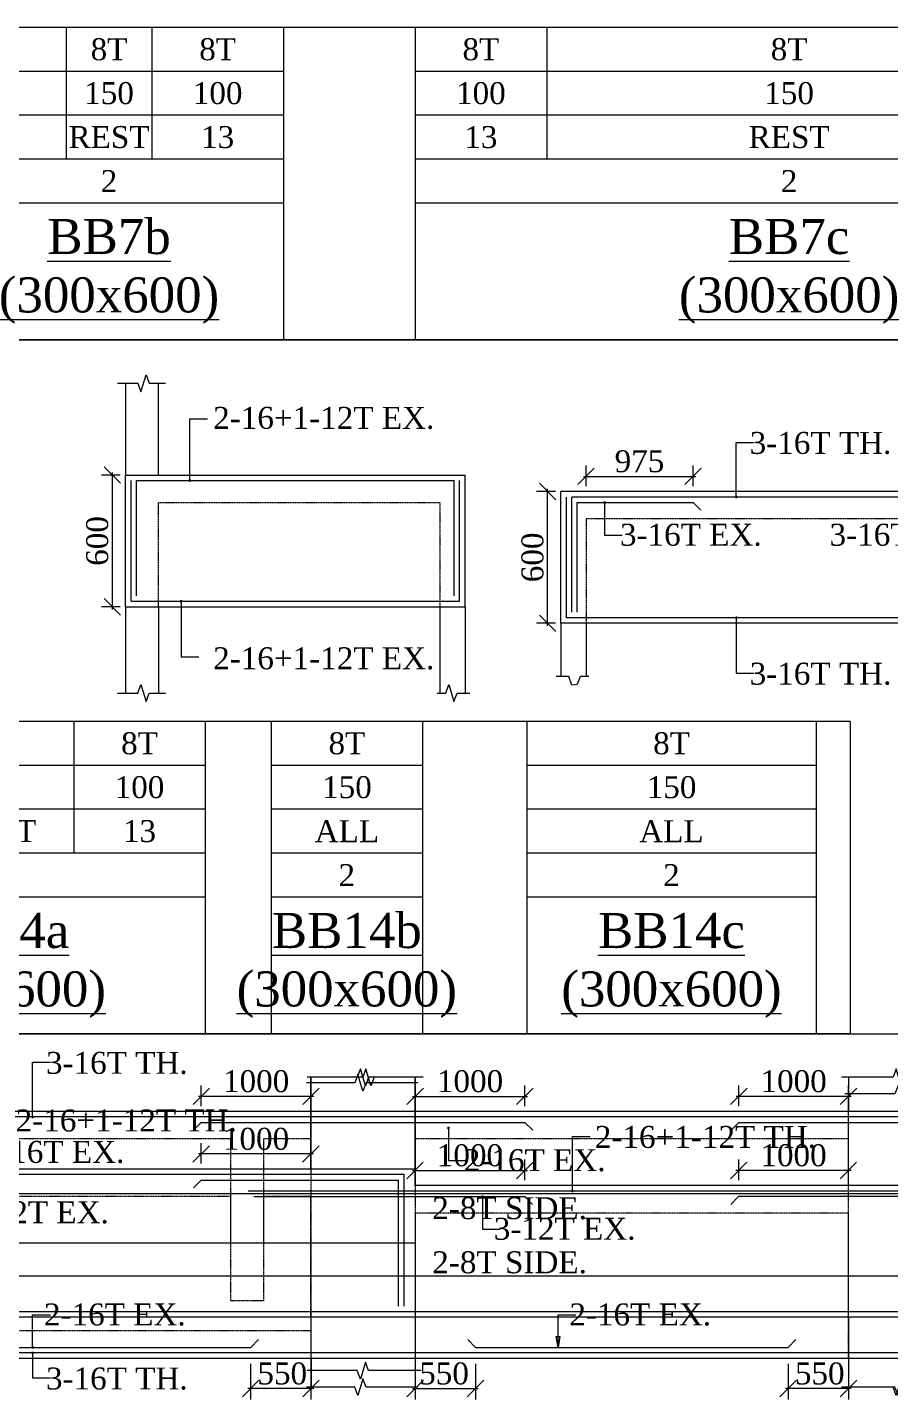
# Model space of a CAD drawing. Header units: inches. Extents: x 11017527 to 11245450, y -2821070 to -2693013.
# Drawn here: x 11066057 to 11073917, y -2728314 to -2715812 of the extents above; entities that cross this region are included whole.
import ezdxf
from ezdxf.enums import TextEntityAlignment as Align

# ---------------------------------------------------------------- set-up
doc = ezdxf.new("R2010")
doc.units = ezdxf.units.IN
doc.header["$LTSCALE"] = 0.5
doc.header["$MEASUREMENT"] = 0
doc.linetypes.add('HIDDEN', pattern=[9.525, 6.35, -3.175])
doc.layers.get('0').update_dxf_attribs({"lineweight": 0})
for name, color, linetype, lineweight in [('S-CUT OUT LINE', 9, 'Continuous', 9), ('S-DIM L.S.', 4, 'Continuous', 9), ('S-L.S.SECTION', 5, 'Continuous', 9), ('S-L.S.SLAB LINE', 8, 'HIDDEN', 5), ('S-L.S.STEEL', 6, 'Continuous', 15), ('S-SECTION MARK', 7, 'Continuous', 0), ('S-SHEET', 251, 'Continuous', 0), ('S-TEXT', 7, 'Continuous', 0), ('S-TEXT L.S. BEAM NO.', 30, 'Continuous', 5), ('S-TEXT. L.S.', 7, 'Continuous', 13)]:
    doc.layers.add(name, color=color, linetype=linetype, lineweight=lineweight)
doc.styles.add('135', font='arial.ttf', dxfattribs={"width": 0.8, "height": 135})
doc.styles.get("Standard").update_dxf_attribs({"font": 'times.ttf'})
doc.styles.add('TEXT', font='times.ttf')
doc.dimstyles.new('75', dxfattribs={"dimtxt": 135, "dimasz": 90, "dimexe": 0.1, "dimexo": 0.03, "dimgap": 0.09, "dimtad": 1, "dimdec": 0, "dimzin": 0, "dimdsep": 46, "dimtxsty": '135', "dimblk": 'ARCHTICK', "dimcen": 0.09, "dimclrd": 256, "dimclre": 256, "dimclrt": 256, "dimadec": 0, "dimazin": 0, "dimtfac": 1, "dimtdec": 0, "dimtofl": 0, "dimtmove": 1, "dimatfit": 3, "dimldrblk": 'DOTSMALL', "dimfxl": 1, "dimtolj": 1, "dimtzin": 0, "dimlwd": -1, "dimlwe": -1, "dimarcsym": 0})
doc.dimstyles.new('SETU_1', dxfattribs={"dimtxt": 200, "dimasz": 150, "dimexe": 100, "dimexo": 50, "dimgap": 35, "dimtad": 1, "dimdec": 0, "dimzin": 0, "dimdsep": 46, "dimtxsty": 'Standard', "dimblk": 'OBLIQUE', "dimcen": 150, "dimdle": 25, "dimclrd": 4, "dimclre": 7, "dimclrt": 256, "dimadec": 0, "dimazin": 0, "dimtfac": 1, "dimtdec": 0, "dimtofl": 0, "dimtmove": 1, "dimatfit": 3, "dimfxl": 1, "dimtolj": 1, "dimtzin": 0, "dimlwd": -1, "dimlwe": 5, "dimarcsym": 1})

# ---------------------------------------------------------------- blocks, each defined once
blk = doc.blocks.new('_Oblique')
at = {"color": 0, "linetype": 'ByBlock', "lineweight": -2}
blk.add_line((-0.5, -0.5), (0.5, 0.5), dxfattribs=at)
blk = doc.blocks.new('*D315')
at = {"layer": 'S-DIM L.S.', "color": 7, "lineweight": 5, "transparency": 16777216}
for p, q in [((11067641, -2726165), (11067641, -2725977)), ((11068641, -2726165), (11068641, -2725977))]:
    blk.add_line(p, q, dxfattribs=at)
at = {"layer": 'S-DIM L.S.', "color": 7, "transparency": 16777216}
blk.add_line((11068666, -2726077), (11067616, -2726077), dxfattribs=at)
at = {"layer": 'S-DIM L.S.', "color": 7, "transparency": 16777216, "xscale": 150, "yscale": 150, "zscale": 150, "rotation": 180}
blk.add_blockref('_Oblique', (11067641, -2726077), dxfattribs=at)
at = {"layer": 'S-DIM L.S.', "color": 7, "transparency": 16777216, "xscale": 150, "yscale": 150, "zscale": 150}
blk.add_blockref('_Oblique', (11068641, -2726077), dxfattribs=at)
at = {"layer": 'S-DIM L.S.', "transparency": 16777216, "insert": (11068141, -2725940), "char_height": 200, "attachment_point": 5, "style": 'TEXT'}
blk.add_mtext('\\A1;1000', dxfattribs=at)
blk = doc.blocks.new('*D318')
at = {"layer": 'S-DIM L.S.', "color": 7, "transparency": 16777216}
blk.add_line((11069566, -2726227), (11070616, -2726227), dxfattribs=at)
at = {"layer": 'S-DIM L.S.', "color": 7, "lineweight": 5, "transparency": 16777216}
for p, q in [((11069591, -2726315), (11069591, -2726127)), ((11070591, -2726315), (11070591, -2726127))]:
    blk.add_line(p, q, dxfattribs=at)
at = {"layer": 'S-DIM L.S.', "color": 7, "transparency": 16777216, "xscale": 150, "yscale": 150, "zscale": 150, "rotation": 180}
blk.add_blockref('_Oblique', (11069591, -2726227), dxfattribs=at)
at = {"layer": 'S-DIM L.S.', "color": 7, "transparency": 16777216, "xscale": 150, "yscale": 150, "zscale": 150}
blk.add_blockref('_Oblique', (11070591, -2726227), dxfattribs=at)
at = {"layer": 'S-DIM L.S.', "transparency": 16777216, "insert": (11070091, -2726090), "char_height": 200, "attachment_point": 5, "style": 'TEXT'}
blk.add_mtext('\\A1;1000', dxfattribs=at)
blk = doc.blocks.new('*D320')
at = {"layer": 'S-DIM L.S.', "color": 7, "transparency": 16777216}
blk.add_line((11073566, -2726227), (11072516, -2726227), dxfattribs=at)
at = {"layer": 'S-DIM L.S.', "color": 7, "lineweight": 5, "transparency": 16777216}
for p, q in [((11072541, -2726315), (11072541, -2726127)), ((11073541, -2726315), (11073541, -2726127))]:
    blk.add_line(p, q, dxfattribs=at)
at = {"layer": 'S-DIM L.S.', "color": 7, "transparency": 16777216, "xscale": 150, "yscale": 150, "zscale": 150, "rotation": 180}
blk.add_blockref('_Oblique', (11072541, -2726227), dxfattribs=at)
at = {"layer": 'S-DIM L.S.', "color": 7, "transparency": 16777216, "xscale": 150, "yscale": 150, "zscale": 150}
blk.add_blockref('_Oblique', (11073541, -2726227), dxfattribs=at)
at = {"layer": 'S-DIM L.S.', "transparency": 16777216, "insert": (11073041, -2726090), "char_height": 200, "attachment_point": 5, "style": 'TEXT'}
blk.add_mtext('\\A1;1000', dxfattribs=at)
blk = doc.blocks.new('_ArchTick')
at = {"color": 0, "linetype": 'ByBlock', "const_width": 0.15}
blk.add_lwpolyline([(-0.5, -0.5), (0.5, 0.5)], dxfattribs=at)
blk = doc.blocks.new('*D516')
at = {"layer": 'S-DIM L.S.', "color": 7, "lineweight": 5, "transparency": 16777216}
for p, q in [((11071150, -2719991), (11071150, -2719803)), ((11072125, -2719991), (11072125, -2719803))]:
    blk.add_line(p, q, dxfattribs=at)
at = {"layer": 'S-DIM L.S.', "color": 7, "transparency": 16777216}
blk.add_line((11071125, -2719903), (11072150, -2719903), dxfattribs=at)
at = {"layer": 'S-DIM L.S.', "color": 7, "transparency": 16777216, "xscale": 150, "yscale": 150, "zscale": 150, "rotation": 180}
blk.add_blockref('_Oblique', (11071150, -2719903), dxfattribs=at)
at = {"layer": 'S-DIM L.S.', "color": 7, "transparency": 16777216, "xscale": 150, "yscale": 150, "zscale": 150}
blk.add_blockref('_Oblique', (11072125, -2719903), dxfattribs=at)
at = {"layer": 'S-DIM L.S.', "transparency": 16777216, "insert": (11071637, -2719766), "char_height": 200, "attachment_point": 5, "style": 'TEXT'}
blk.add_mtext('\\A1;975', dxfattribs=at)
blk = doc.blocks.new('*D524')
at = {"layer": 'S-DIM L.S.', "color": 6, "transparency": 16777216}
blk.add_line((11066831, -2721116), (11066831, -2719866), dxfattribs=at)
at = {"layer": 'S-DIM L.S.', "color": 7, "lineweight": 5, "transparency": 16777216}
for p, q in [((11066902, -2719891), (11066731, -2719891)), ((11066902, -2721091), (11066731, -2721091))]:
    blk.add_line(p, q, dxfattribs=at)
at = {"layer": 'S-DIM L.S.', "color": 6, "transparency": 16777216, "xscale": 150, "yscale": 150, "zscale": 150}
for p, rotation in [((11066831, -2719891), 90), ((11066831, -2721091), 270)]:
    blk.add_blockref('_Oblique', p, dxfattribs=dict(at, rotation=rotation))
at = {"layer": 'S-DIM L.S.', "transparency": 16777216, "insert": (11066694, -2720491), "char_height": 200, "attachment_point": 5, "rotation": 90, "style": 'TEXT'}
blk.add_mtext('\\A1;600', dxfattribs=at)
blk = doc.blocks.new('*D525')
at = {"layer": 'S-DIM L.S.', "color": 7, "lineweight": 5, "transparency": 16777216}
for p, q in [((11070870, -2720041), (11070699, -2720041)), ((11070870, -2721241), (11070699, -2721241))]:
    blk.add_line(p, q, dxfattribs=at)
at = {"layer": 'S-DIM L.S.', "color": 6, "transparency": 16777216}
blk.add_line((11070799, -2721266), (11070799, -2720016), dxfattribs=at)
at = {"layer": 'S-DIM L.S.', "color": 6, "transparency": 16777216, "xscale": 150, "yscale": 150, "zscale": 150}
for p, rotation in [((11070799, -2720041), 90), ((11070799, -2721241), 270)]:
    blk.add_blockref('_Oblique', p, dxfattribs=dict(at, rotation=rotation))
at = {"layer": 'S-DIM L.S.', "transparency": 16777216, "insert": (11070662, -2720641), "char_height": 200, "attachment_point": 5, "rotation": 90, "style": 'TEXT'}
blk.add_mtext('\\A1;600', dxfattribs=at)
blk = doc.blocks.new('*D540')
at = {"layer": 'S-DIM L.S.', "color": 7, "lineweight": 5, "transparency": 16777216}
for p, q in [((11067642, -2725640), (11067642, -2725452)), ((11068642, -2725640), (11068642, -2725452))]:
    blk.add_line(p, q, dxfattribs=at)
at = {"layer": 'S-DIM L.S.', "color": 7, "transparency": 16777216}
blk.add_line((11068667, -2725552), (11067617, -2725552), dxfattribs=at)
at = {"layer": 'S-DIM L.S.', "color": 7, "transparency": 16777216, "xscale": 150, "yscale": 150, "zscale": 150, "rotation": 180}
blk.add_blockref('_Oblique', (11067642, -2725552), dxfattribs=at)
at = {"layer": 'S-DIM L.S.', "color": 7, "transparency": 16777216, "xscale": 150, "yscale": 150, "zscale": 150}
blk.add_blockref('_Oblique', (11068642, -2725552), dxfattribs=at)
at = {"layer": 'S-DIM L.S.', "transparency": 16777216, "insert": (11068142, -2725415), "char_height": 200, "attachment_point": 5, "style": 'TEXT'}
blk.add_mtext('\\A1;1000', dxfattribs=at)
blk = doc.blocks.new('*D542')
at = {"layer": 'S-DIM L.S.', "color": 7, "lineweight": 5, "transparency": 16777216}
for p, q in [((11068092, -2727990), (11068092, -2728314)), ((11068642, -2727990), (11068642, -2728314))]:
    blk.add_line(p, q, dxfattribs=at)
at = {"layer": 'S-DIM L.S.', "color": 7, "transparency": 16777216}
blk.add_line((11068667, -2728214), (11068067, -2728214), dxfattribs=at)
at = {"layer": 'S-DIM L.S.', "color": 7, "transparency": 16777216, "xscale": 150, "yscale": 150, "zscale": 150, "rotation": 180}
blk.add_blockref('_Oblique', (11068092, -2728214), dxfattribs=at)
at = {"layer": 'S-DIM L.S.', "color": 7, "transparency": 16777216, "xscale": 150, "yscale": 150, "zscale": 150}
blk.add_blockref('_Oblique', (11068642, -2728214), dxfattribs=at)
at = {"layer": 'S-DIM L.S.', "transparency": 16777216, "insert": (11068380, -2728078), "char_height": 200, "attachment_point": 5, "style": 'TEXT'}
blk.add_mtext('\\A1;550', dxfattribs=at)
blk = doc.blocks.new('*D543')
at = {"layer": 'S-DIM L.S.', "color": 7, "lineweight": 5, "transparency": 16777216}
for p, q in [((11069592, -2725640), (11069592, -2725452)), ((11070592, -2725640), (11070592, -2725452))]:
    blk.add_line(p, q, dxfattribs=at)
at = {"layer": 'S-DIM L.S.', "color": 7, "transparency": 16777216}
blk.add_line((11069567, -2725552), (11070617, -2725552), dxfattribs=at)
at = {"layer": 'S-DIM L.S.', "color": 7, "transparency": 16777216, "xscale": 150, "yscale": 150, "zscale": 150, "rotation": 180}
blk.add_blockref('_Oblique', (11069592, -2725552), dxfattribs=at)
at = {"layer": 'S-DIM L.S.', "color": 7, "transparency": 16777216, "xscale": 150, "yscale": 150, "zscale": 150}
blk.add_blockref('_Oblique', (11070592, -2725552), dxfattribs=at)
at = {"layer": 'S-DIM L.S.', "transparency": 16777216, "insert": (11070092, -2725415), "char_height": 200, "attachment_point": 5, "style": 'TEXT'}
blk.add_mtext('\\A1;1000', dxfattribs=at)
blk = doc.blocks.new('*D544')
at = {"layer": 'S-DIM L.S.', "color": 7, "lineweight": 5, "transparency": 16777216}
for p, q in [((11072542, -2725640), (11072542, -2725452)), ((11073542, -2725640), (11073542, -2725452))]:
    blk.add_line(p, q, dxfattribs=at)
at = {"layer": 'S-DIM L.S.', "color": 7, "transparency": 16777216}
blk.add_line((11073567, -2725552), (11072517, -2725552), dxfattribs=at)
at = {"layer": 'S-DIM L.S.', "color": 7, "transparency": 16777216, "xscale": 150, "yscale": 150, "zscale": 150, "rotation": 180}
blk.add_blockref('_Oblique', (11072542, -2725552), dxfattribs=at)
at = {"layer": 'S-DIM L.S.', "color": 7, "transparency": 16777216, "xscale": 150, "yscale": 150, "zscale": 150}
blk.add_blockref('_Oblique', (11073542, -2725552), dxfattribs=at)
at = {"layer": 'S-DIM L.S.', "transparency": 16777216, "insert": (11073042, -2725415), "char_height": 200, "attachment_point": 5, "style": 'TEXT'}
blk.add_mtext('\\A1;1000', dxfattribs=at)
blk = doc.blocks.new('*D545')
at = {"layer": 'S-DIM L.S.', "color": 7, "lineweight": 5, "transparency": 16777216}
for p, q in [((11069592, -2727990), (11069592, -2728314)), ((11070142, -2727990), (11070142, -2728314))]:
    blk.add_line(p, q, dxfattribs=at)
at = {"layer": 'S-DIM L.S.', "color": 7, "transparency": 16777216}
blk.add_line((11069567, -2728214), (11070167, -2728214), dxfattribs=at)
at = {"layer": 'S-DIM L.S.', "color": 7, "transparency": 16777216, "xscale": 150, "yscale": 150, "zscale": 150, "rotation": 180}
blk.add_blockref('_Oblique', (11069592, -2728214), dxfattribs=at)
at = {"layer": 'S-DIM L.S.', "color": 7, "transparency": 16777216, "xscale": 150, "yscale": 150, "zscale": 150}
blk.add_blockref('_Oblique', (11070142, -2728214), dxfattribs=at)
at = {"layer": 'S-DIM L.S.', "transparency": 16777216, "insert": (11069855, -2728078), "char_height": 200, "attachment_point": 5, "style": 'TEXT'}
blk.add_mtext('\\A1;550', dxfattribs=at)
blk = doc.blocks.new('*D546')
at = {"layer": 'S-DIM L.S.', "color": 7, "lineweight": 5, "transparency": 16777216}
for p, q in [((11072992, -2727990), (11072992, -2728314)), ((11073542, -2727990), (11073542, -2728314))]:
    blk.add_line(p, q, dxfattribs=at)
at = {"layer": 'S-DIM L.S.', "color": 7, "transparency": 16777216}
blk.add_line((11073567, -2728214), (11072967, -2728214), dxfattribs=at)
at = {"layer": 'S-DIM L.S.', "color": 7, "transparency": 16777216, "xscale": 150, "yscale": 150, "zscale": 150, "rotation": 180}
blk.add_blockref('_Oblique', (11072992, -2728214), dxfattribs=at)
at = {"layer": 'S-DIM L.S.', "color": 7, "transparency": 16777216, "xscale": 150, "yscale": 150, "zscale": 150}
blk.add_blockref('_Oblique', (11073542, -2728214), dxfattribs=at)
at = {"layer": 'S-DIM L.S.', "transparency": 16777216, "insert": (11073280, -2728078), "char_height": 200, "attachment_point": 5, "style": 'TEXT'}
blk.add_mtext('\\A1;550', dxfattribs=at)

msp = doc.modelspace()

# ---------------------------------------------------------------- linework, layer by layer
at = {"layer": 'S-CUT OUT LINE'}
for points, elevation in [([(11066877.094, -2719054.548), (11067064.081, -2719054.548), (11067092.051, -2719131.395), (11067138.728, -2718977.7), (11067166.698, -2719054.548), (11067315.081, -2719054.548)], 0.037), ([(11071174.507, -2721727.33), (11071095.967, -2721727.33), (11071067.996, -2721800.483), (11071021.319, -2721804.178), (11070993.349, -2721727.33), (11070877.407, -2721727.33)], 0.042), ([(11066877.094, -2721877.317), (11067064.081, -2721877.317), (11067092.051, -2721800.469), (11067138.728, -2721954.165), (11067166.698, -2721877.317), (11067315.081, -2721877.317)], 0.037), ([(11069791.989, -2721877.33), (11069870.53, -2721877.33), (11069898.5, -2721800.483), (11069945.177, -2721954.178), (11069973.147, -2721877.33), (11070089.09, -2721877.33)], 0.04), ([(11069616.79, -2725428.26), (11069143.594, -2725428.26), (11069115.623, -2725505.107), (11069068.946, -2725351.412), (11069040.976, -2725428.26), (11068599.689, -2725428.26)], 0.059), ([(11069646.126, -2725378.343), (11069166.547, -2725378.343), (11069138.576, -2725455.191), (11069091.899, -2725301.495), (11069063.929, -2725378.343), (11068608.27, -2725378.343)], 0.035), ([(11069665.793, -2725378.343), (11069216.998, -2725378.343), (11069189.027, -2725455.191), (11069142.35, -2725301.495), (11069114.38, -2725378.343), (11068608.274, -2725378.343)], 0.035), ([(11074567.268, -2725378.26), (11074051.722, -2725378.26), (11074023.751, -2725455.107), (11073977.074, -2725301.412), (11073949.104, -2725378.26), (11073479.282, -2725378.26)], 0.05), ([(11074565.793, -2725528.344), (11074068.758, -2725528.344), (11074040.788, -2725605.192), (11073994.111, -2725451.496), (11073966.14, -2725528.344), (11073508.277, -2725528.344)], 0.018), ([(11069646.126, -2728051.112), (11069166.547, -2728051.112), (11069138.576, -2727974.264), (11069091.899, -2728127.96), (11069063.929, -2728051.112), (11068608.27, -2728051.112)], 0.035), ([(11069616.79, -2728201.173), (11069143.594, -2728201.173), (11069115.623, -2728124.325), (11069068.946, -2728278.021), (11069040.976, -2728201.173), (11068599.689, -2728201.173)], 0.059), ([(11074567.268, -2728201.029), (11074051.722, -2728201.029), (11074023.751, -2728124.181), (11073977.074, -2728277.877), (11073949.104, -2728201.029), (11073479.282, -2728201.029)], 0.05), ([(11074565.793, -2728201.113), (11074068.758, -2728201.113), (11074040.788, -2728124.265), (11073994.111, -2728277.961), (11073966.14, -2728201.113), (11073508.277, -2728201.113)], 0.018)]:
    msp.add_lwpolyline(points, dxfattribs=dict(at, elevation=elevation))
at = {"layer": 'S-L.S.SECTION', "color": 1}
for p, q in [((11066952.094, -2719054.548, 0.037), (11066952.094, -2719890.932, 0.037)), ((11067252.094, -2719890.932, 0.008), (11067252.094, -2719054.548, 0.008)), ((11066952.094, -2721090.884, 0.049), (11066952.094, -2721877.317, 0.037)), ((11067252.094, -2721090.884, 0.02), (11067252.094, -2721877.317, 0.008)), ((11069816.512, -2721090.898, 0.053), (11069816.512, -2721877.33, 0.04)), ((11070046.512, -2721090.85, 0.018), (11070046.512, -2721877.282, 0.006)), ((11070919.985, -2721240.844, 0.018), (11070919.985, -2721727.282, 0.009)), ((11071149.985, -2721240.892, 0.053), (11071149.985, -2721727.33, 0.043)), ((11068640.793, -2725378.343, 0.032), (11068640.793, -2726214.727, 0.032)), ((11068640.793, -2726214.727, 0.012), (11068640.793, -2725378.343, 0.012)), ((11068642.268, -2725689.74, 0.037), (11068642.268, -2725428.308, 0.025)), ((11069590.793, -2726364.727, 0.032), (11069590.793, -2725378.343, 0.032)), ((11069590.793, -2725378.343, 0.049), (11069590.793, -2726364.727, 0.049)), ((11069592.268, -2725689.692, 0.071), (11069592.268, -2725428.26, 0.059)), ((11073542.268, -2725378.26, 0.022), (11073542.268, -2725689.644, 0.022)), ((11073540.796, -2726364.729, 0.032), (11073540.796, -2725528.344, 0.032)), ((11068640.793, -2727564.72, 0.083), (11068640.793, -2728051.112, 0.032)), ((11069590.793, -2727564.72, 0.083), (11069590.793, -2728051.112, 0.032)), ((11073540.796, -2727564.729, 0.032), (11073540.796, -2728201.113, 0.032)), ((11068642.268, -2727939.74, 0.051), (11068642.268, -2728201.125, 0.025)), ((11069592.268, -2727939.788, 0.085), (11069592.268, -2728201.173, 0.059)), ((11073542.268, -2727939.644, 0.048), (11073542.268, -2728201.029, 0.022))]:
    msp.add_line(p, q, dxfattribs=at)
at = {"layer": 'S-L.S.SECTION', "color": 5}
for p, q in [((11066952.094, -2719890.932, 0.015), (11070046.512, -2719890.898, 0.006)), ((11066952.094, -2721090.884, 0.044), (11066952.094, -2719890.932, 0.032)), ((11070046.512, -2721090.85, 0.018), (11070046.512, -2719890.898, 0.006)), ((11074970.322, -2720040.932, -0.005), (11070919.985, -2720040.892, 0.006)), ((11070919.985, -2721240.844, 0.018), (11070919.985, -2720040.892, 0.006)), ((11066952.094, -2721090.884, 0.027), (11070046.512, -2721090.85, 0.018)), ((11075570.322, -2721240.884, 0.015), (11070919.985, -2721240.844, 0.018)), ((11069592.268, -2725689.74, 0.037), (11063712.268, -2725689.74, 0.036)), ((11082402.268, -2725689.74, 0.026), (11068642.268, -2725689.74, 0.025)), ((11069590.793, -2726214.727, 0.016), (11063710.811, -2726214.727, 0.025)), ((11082400.796, -2726364.727, 0.016), (11069590.793, -2726364.727, 0.015)), ((11069590.793, -2727564.72, 0.067), (11063710.811, -2727564.72, 0.076)), ((11082400.796, -2727564.727, 0.016), (11069590.793, -2727564.727, 0.015)), ((11069592.268, -2727939.74, 0.063), (11063712.268, -2727939.74, 0.062)), ((11082402.268, -2727939.74, 0.052), (11068642.268, -2727939.74, 0.051))]:
    msp.add_line(p, q, dxfattribs=at)
at = {"layer": 'S-L.S.SLAB LINE', "linetype": 'HIDDEN', "ltscale": 0.8}
for p, q in [((11067252.094, -2720140.933, 0.023), (11069816.512, -2720140.902, 0.041)), ((11067252.094, -2721090.884, 0.02), (11067252.094, -2720140.933, 0.011)), ((11069816.512, -2720140.902, 0.026), (11069816.512, -2721090.85, 0.035)), ((11074970.322, -2720290.941, 0.027), (11071149.985, -2720290.896, 0.041)), ((11071149.985, -2720290.896, 0.026), (11071149.985, -2721240.844, 0.035)), ((11067912.268, -2725939.742, 0.069), (11064662.268, -2725939.744, 0.071)), ((11067912.268, -2726889.74, 0.053), (11067912.268, -2725939.742, 0.053)), ((11068642.268, -2725939.742, 0.069), (11068212.268, -2725939.742, 0.069)), ((11068212.268, -2726889.74, 0.053), (11068212.268, -2725939.742, 0.053)), ((11068642.268, -2727939.74, 0.08), (11068642.268, -2725939.742, 0.056)), ((11073542.268, -2725939.742, 0.057), (11069592.268, -2725939.744, 0.059)), ((11069592.268, -2725939.744, 0.044), (11069592.268, -2727939.74, 0.068)), ((11073542.268, -2727939.644, 0.048), (11073542.268, -2725939.742, 0.024)), ((11067910.83, -2726464.73, 0.008), (11064660.811, -2726464.734, 0.022)), ((11067910.83, -2727414.727, 0.032), (11067910.83, -2726464.73, 0.032)), ((11068640.789, -2726464.729, 0.005), (11068210.83, -2726464.73, 0.007)), ((11068210.83, -2727414.727, 0.032), (11068210.83, -2726464.73, 0.032)), ((11068640.789, -2727564.72, 0.083), (11068640.789, -2726464.729, 0.042)), ((11073540.796, -2726614.737, 0.02), (11069590.793, -2726614.741, 0.028)), ((11069590.793, -2726614.741, 0.028), (11069590.793, -2727564.72, 0.067)), ((11073540.796, -2727564.728, 0.032), (11073540.796, -2726614.737, 0.032)), ((11068212.268, -2726889.74, 0.037), (11067912.268, -2726889.74, 0.037)), ((11068210.83, -2727414.727, 0.018), (11067910.83, -2727414.727, 0.019)), ((11068642.268, -2727689.739, 0.069), (11064662.268, -2727689.736, 0.071))]:
    msp.add_line(p, q, dxfattribs=at)
at = {"layer": 'S-L.S.STEEL', "color": 1}
for p, q in [((11067002.094, -2721040.884, 0.044), (11067002.094, -2719940.932, 0.032)), ((11067052.094, -2719940.932, 0.015), (11069946.512, -2719940.898, 0.006)), ((11067052.094, -2720990.884, 0.044), (11067052.094, -2719940.932, 0.032)), ((11069946.512, -2720990.85, 0.018), (11069946.512, -2719940.898, 0.006)), ((11069996.512, -2721040.85, 0.018), (11069996.512, -2719940.898, 0.006)), ((11070969.985, -2721190.844, 0.018), (11070969.985, -2720090.892, 0.006)), ((11076076.705, -2720090.938, 0.003), (11071019.985, -2720090.892, 0.006)), ((11071019.985, -2721140.844, 0.018), (11071019.985, -2720090.892, 0.006)), ((11067002.094, -2721040.884, 0.027), (11069996.512, -2721040.85, 0.018)), ((11075520.322, -2721190.884, 0.016), (11070969.985, -2721190.844, 0.018)), ((11069492.268, -2725739.74, 0.037), (11063812.268, -2725739.74, 0.036)), ((11082302.268, -2725739.74, 0.026), (11068742.268, -2725739.74, 0.025)), ((11069490.793, -2726264.727, 0.016), (11063810.811, -2726264.727, 0.025)), ((11069490.793, -2727464.72, 0.076), (11069490.793, -2726264.727, 0.025)), ((11069592.268, -2726439.74, 0.054), (11063712.268, -2726439.74, 0.053)), ((11082300.796, -2726414.727, 0.016), (11068070.413, -2726414.727, 0.015)), ((11082402.268, -2726439.74, 0.043), (11068642.268, -2726439.74, 0.042)), ((11069590.793, -2726889.727, 0.016), (11063710.811, -2726889.727, 0.025)), ((11069592.268, -2727189.74, 0.054), (11063712.268, -2727189.74, 0.053)), ((11082402.268, -2727189.74, 0.043), (11068642.268, -2727189.74, 0.042)), ((11069540.793, -2727514.72, 0.067), (11063760.811, -2727514.72, 0.076)), ((11082350.796, -2727514.727, 0.016), (11068222.28, -2727514.727, 0.015)), ((11069542.268, -2727889.74, 0.063), (11063762.268, -2727889.74, 0.062)), ((11082352.268, -2727889.74, 0.052), (11068692.268, -2727889.74, 0.051))]:
    msp.add_line(p, q, dxfattribs=at)
at = {"layer": 'S-L.S.STEEL'}
for p, q in [((11071069.985, -2720140.892, 0.006), (11072124.985, -2720140.883, 0.01)), ((11071069.985, -2721140.844, 0.018), (11071069.985, -2720140.892, 0.006)), ((11072124.985, -2720140.883, 0.023), (11072195.994, -2720211.891, 0.023)), ((11067642.268, -2725789.752, 0.052), (11067571.259, -2725860.76, 0.052)), ((11067642.268, -2725789.752, 0.053), (11069442.268, -2725789.74, 0.02)), ((11068792.268, -2725789.74, 0.025), (11070592.268, -2725789.731, 0.028)), ((11070592.268, -2725789.731, 0.042), (11070663.277, -2725860.74, 0.042)), ((11072542.268, -2725789.656, 0.02), (11072471.259, -2725860.664, 0.02)), ((11072542.268, -2725789.656, 0.022), (11075517.268, -2725789.666, -0.027)), ((11067640.789, -2726314.766, 0.034), (11067569.705, -2726385.85, 0.034)), ((11067640.789, -2726314.766, 0.025), (11069440.793, -2726314.727, 0.015)), ((11069440.793, -2727464.72, 0.076), (11069440.793, -2726314.731, 0.026)), ((11068120.413, -2726464.727, 0.07), (11070590.793, -2726464.727, -0.057)), ((11070590.793, -2726464.727, -0.007), (11070661.802, -2726535.736, -0.007)), ((11072540.796, -2726464.727, -0.007), (11072469.787, -2726535.736, -0.007)), ((11075515.792, -2726464.727, 0.152), (11072540.796, -2726464.727, -0.057)), ((11065212.268, -2727839.74, 0.08), (11068092.268, -2727839.692, 0.092)), ((11068092.268, -2727839.692, 0.108), (11068163.277, -2727768.684, 0.108)), ((11070142.268, -2727839.74, 0.085), (11070071.259, -2727768.732, 0.085)), ((11070142.268, -2727839.74, 0.068), (11072992.268, -2727839.596, 0.06)), ((11072992.268, -2727839.596, 0.076), (11073063.277, -2727768.588, 0.076))]:
    msp.add_line(p, q, dxfattribs=at)
at = {"layer": 'S-SHEET'}
for p, q in [((11076820.811, -2715812.22, 0.013), (11063710.811, -2715812.207, 0.044)), ((11066410.811, -2715812.218, 0.031), (11066410.811, -2717012.233, 0.031)), ((11067190.811, -2715812.22, 0.03), (11067190.811, -2717012.205, 0.03)), ((11068390.811, -2715812.22, 0.03), (11068390.811, -2718658.008, 0.03)), ((11069590.811, -2715812.22, 0.05), (11069590.811, -2718658.008, 0.05)), ((11070790.811, -2715812.218, 0.049), (11070790.811, -2717012.233, 0.049)), ((11068390.811, -2716212.22, 0.047), (11065210.811, -2716212.22, 0.043)), ((11076410.811, -2716212.22, 0.062), (11069590.811, -2716212.22, 0.062)), ((11068390.811, -2716612.22, 0.047), (11065210.811, -2716612.22, 0.043)), ((11076410.811, -2716612.22, 0.062), (11069590.811, -2716612.22, 0.062)), ((11068390.811, -2717012.22, 0.047), (11065210.811, -2717012.22, 0.043)), ((11076410.811, -2717012.22, 0.062), (11069590.811, -2717012.22, 0.062)), ((11068390.811, -2717412.22, 0.047), (11065210.811, -2717412.22, 0.043)), ((11076410.811, -2717412.22, 0.062), (11069590.811, -2717412.22, 0.062)), ((11057421.852, -2718657.96, 0.001), (11115101.842, -2718657.96, 0.001)), ((11076820.811, -2718658.008, 0.013), (11063710.811, -2718657.994, 0.044)), ((11068278.702, -2722135.932, 0.003), (11063628.365, -2722135.892, 0.006)), ((11066478.702, -2722135.94, -0.006), (11066478.702, -2723335.925, -0.006)), ((11073558.702, -2722135.932, 0.003), (11067678.702, -2722135.919, 0.015)), ((11067678.702, -2722135.919, -0.005), (11067678.702, -2724981.706, -0.005)), ((11067678.702, -2722135.919, 0.007), (11067678.702, -2724981.706, 0.007)), ((11067678.702, -2722135.94, -0.006), (11067678.702, -2724981.727, -0.006)), ((11068278.702, -2722135.932, -0.009), (11068278.702, -2724981.72, -0.009)), ((11068278.702, -2722135.932, 0.003), (11068278.702, -2724981.72, 0.003)), ((11069658.702, -2722135.912, -0.024), (11069658.702, -2724981.7, -0.024)), ((11070608.702, -2722135.94, 0.003), (11070608.702, -2724981.727, 0.003)), ((11073247.961, -2722135.823, 0.003), (11073247.961, -2724981.61, 0.003)), ((11073558.702, -2722135.932, 0.003), (11073558.702, -2724981.72, 0.003)), ((11067678.702, -2722535.94, 0.004), (11063858.365, -2722535.892, 0.006)), ((11069658.702, -2722535.912, -0.007), (11068278.702, -2722535.932, 0.013)), ((11073247.961, -2722535.823, 0.02), (11070608.702, -2722535.94, 0.015)), ((11067678.702, -2722935.94, 0.004), (11063858.365, -2722935.892, 0.006)), ((11069658.702, -2722935.912, -0.007), (11068278.702, -2722935.932, 0.013)), ((11073247.961, -2722935.823, 0.02), (11070608.702, -2722935.94, 0.015)), ((11067678.702, -2723335.94, 0.004), (11063858.365, -2723335.892, 0.006)), ((11069658.702, -2723335.912, -0.007), (11068278.702, -2723335.932, 0.013)), ((11073247.961, -2723335.823, 0.02), (11070608.702, -2723335.94, 0.015)), ((11067678.702, -2723735.94, 0.004), (11063858.365, -2723735.892, 0.006)), ((11069658.702, -2723735.912, -0.007), (11068278.702, -2723735.932, 0.013)), ((11073247.961, -2723735.823, 0.02), (11070608.702, -2723735.94, 0.015)), ((11057421.852, -2724981.72, 0.003), (11115101.842, -2724981.72, 0.003)), ((11068278.702, -2724981.72, 0.003), (11063628.365, -2724981.679, 0.006)), ((11073558.702, -2724981.72, 0.003), (11067678.702, -2724981.706, 0.015))]:
    msp.add_line(p, q, dxfattribs=at)

# ---------------------------------------------------------------- texts
at = {"layer": 'S-TEXT', "char_height": 200, "attachment_point": 5, "style": 'TEXT'}
for s, insert, width in [('8T', (11066800.811, -2716012.205, 0.032), 780), ('8T', (11067790.811, -2716012.229, 0.03), 1200), ('8T', (11070190.811, -2716012.227, 0.048), 1200), ('8T', (11073000.811, -2716012.205, 0.041), 4420), ('\\pxt9.000002;150', (11066800.811, -2716412.19, 0.03), 780), ('\\pxt9.000002;100', (11067790.811, -2716412.229, 0.031), 1200), ('\\pxt9.000002;100', (11070190.811, -2716412.227, 0.049), 1200), ('\\pxt9.000002;150', (11073000.811, -2716412.19, 0.043), 4420), ('REST', (11066800.811, -2716812.19, 0.03), 780), ('13', (11067790.811, -2716812.229, 0.031), 1200), ('13', (11070190.811, -2716812.227, 0.049), 1200), ('REST', (11073000.811, -2716812.205, 0.044), 4420), ('2', (11066800.811, -2717212.205, 0.035), 3180), ('2', (11073000.811, -2717212.205, 0.049), 6820), ('8T', (11067078.702, -2722335.949, -0.006), 1200), ('8T', (11068969.651, -2722335.912, 0.005), 1378.10163), ('8T', (11071929.28, -2722335.921, 0.004), 2637.36021), ('\\pxt9.000002;100', (11067078.702, -2722735.949, -0.005), 1200), ('\\pxt9.000002;150', (11068969.651, -2722735.902, -0.002), 1378.10163), ('\\pxt9.000002;150', (11071929.28, -2722735.866, 0.009), 2637.36021), ('REST', (11065768.702, -2723135.918, 0.009), 1420.00002), ('13', (11067078.702, -2723135.949, -0.005), 1200), ('ALL', (11068969.651, -2723135.902, -0.002), 1378.10163), ('ALL', (11071928.331, -2723135.865, 0.007), 2639.25858), ('2', (11068968.702, -2723535.922, 0.006), 1380), ('2', (11071928.331, -2723535.871, 0.013), 2639.25858)]:
    msp.add_mtext(s, dxfattribs=dict(at, insert=insert, width=width))
at = {"layer": 'S-TEXT L.S. BEAM NO.', "linetype": 'ByBlock', "char_height": 319.2745, "attachment_point": 5, "style": 'TEXT'}
for s, insert, width in [('{\\LBB7b\\P(300x600)}', (11066800.811, -2718035.099, 0.028), 3180), ('{\\LBB7c\\P(300x600)}', (11073000.811, -2718035.099, 0.054), 6820), ('{\\LBB14b\\P(300x600)}', (11068968.702, -2724358.801, -0.001), 1380), ('{\\LBB14a\\P(300x600)}', (11065768.534, -2724358.795, 0.002), 3820.33685), ('{\\LBB14c\\P(300x600)}', (11071928.331, -2724358.76, 0.01), 2639.25858)]:
    msp.add_mtext(s, dxfattribs=dict(at, insert=insert, width=width))
at = {"layer": 'S-TEXT. L.S.', "style": 'TEXT'}
for s, p in [('2-16+1-12T EX.', (11067750.086, -2719469.557, 0.015)), ('2-16+1-12T EX.', (11067750.086, -2721660.186, 0.015)), ('2-16+1-12T TH.', (11065949.754, -2725871.559, 0.003)), ('2-16+1-12T TH.', (11071229.728, -2726021.566, 0.011))]:
    msp.add_text(s, height=200, dxfattribs=at).set_placement(p)
for s, p in [('3-16T TH.', (11073287.087, -2719697.745, 0.021)), ('3-16T EX.', (11072104.653, -2720534.359, 0.017)), ('3-16T EX.', (11074015.654, -2720534.359, 0.017)), ('3-16T TH.', (11073287.087, -2721800.374, 0.033)), ('3-16T TH.', (11066871.71, -2725346.546, 0.063)), ('2-16T EX.', (11066294.6, -2726158.15, 0.059)), ('2-16T EX.', (11070681.17, -2726233.15, 0.047)), ('2-8T SIDE.', (11070452.343, -2726670.358, 0.017)), ('3-12T EX.', (11066153.155, -2726708.146, -0.014)), ('3-12T EX.', (11070954.39, -2726858.146, -0.014)), ('2-8T SIDE.', (11070452.343, -2727163.641, 0.017)), ('2-16T EX.', (11066853.578, -2727638.881, 0.095)), ('2-16T EX.', (11071643.297, -2727638.881, 0.083)), ('3-16T TH.', (11066871.71, -2728222.468, 0.095))]:
    msp.add_text(s, height=200, dxfattribs=at).set_placement(p, align=Align.CENTER)

# ---------------------------------------------------------------- dimensions: what is measured, and where the dimension line sits
at = {"layer": 'S-DIM L.S.'}
for base, p1, p2, picture, middle in [((11072124.985, -2719902.74, 0.023), (11071149.985, -2720040.892, 0.023), (11072124.985, -2720040.883, 0.023), '*D516', (11071637.485, -2719765.722, 0.023)), ((11070592.268, -2725551.589, 0.042), (11069592.268, -2725689.74, 0.042), (11070592.268, -2725689.731, 0.042), '*D543', (11070092.268, -2725414.858, 0.042)), ((11070590.793, -2726226.576, 0.032), (11069590.793, -2726364.727, 0.032), (11070590.793, -2726364.727, -0.007), '*D318', (11070090.793, -2726089.845, 0.032))]:
    dim = msp.add_linear_dim(base=base, p1=p1, p2=p2, dimstyle='SETU_1', override={"dimtxsty": 'TEXT', "dimblk": 'Oblique', "dimclrd": 7, "dimarcsym": 1}, dxfattribs=at)
    dim.commit()
    dim.dimension.update_dxf_attribs({"geometry": picture, "text_midpoint": middle})
at = {"layer": 'S-DIM L.S.', "color": 7}
for base, p1, p2, picture, middle in [((11066831.181, -2719890.932, -0.005), (11066952.094, -2721090.932, -0.005), (11066952.094, -2719890.932, -0.005), '*D524', (11066694.45, -2720490.932, -0.005)), ((11070799.071, -2720040.892, -0.013), (11070919.985, -2721240.892, -0.013), (11070919.985, -2720040.892, -0.013), '*D525', (11070662.341, -2720640.892, -0.013))]:
    dim = msp.add_linear_dim(base=base, p1=p1, p2=p2, angle=90, dimstyle='SETU_1', override={"dimlfac": 0.5, "dimtxsty": 'TEXT', "dimclrd": 6, "dimarcsym": 1}, dxfattribs=at)
    dim.commit()
    dim.dimension.update_dxf_attribs({"geometry": picture, "text_midpoint": middle})
at = {"layer": 'S-DIM L.S.'}
for base, p1, p2, picture, middle in [((11067642.268, -2725551.6, 0.053), (11068642.268, -2725689.74, 0.053), (11067642.268, -2725689.752, 0.052), '*D540', (11068142.268, -2725414.87, 0.053)), ((11072542.268, -2725551.504, 0.022), (11073542.268, -2725689.644, 0.022), (11072542.268, -2725689.656, 0.02), '*D544', (11073042.268, -2725414.774, 0.022)), ((11067640.714, -2726076.689, 0.055), (11068640.793, -2726214.844, 0.039), (11067640.714, -2726214.841, 0.034), '*D315', (11068140.754, -2725939.959, 0.055)), ((11072540.796, -2726226.576, 0.032), (11073540.796, -2726364.727, 0.032), (11072540.796, -2726364.727, -0.007), '*D320', (11073040.796, -2726089.845, 0.032))]:
    dim = msp.add_linear_dim(base=base, p1=p1, p2=p2, angle=180, dimstyle='SETU_1', override={"dimtxsty": 'TEXT', "dimblk": 'Oblique', "dimclrd": 7, "dimarcsym": 1}, dxfattribs=at)
    dim.commit()
    dim.dimension.update_dxf_attribs({"geometry": picture, "text_midpoint": middle})
for base, p1, p2, picture, middle in [((11068092.268, -2728214.429, 0.092), (11068642.268, -2727939.692, 0.092), (11068092.268, -2727939.692, 0.108), '*D542', (11068379.768, -2728214.429, 0.092)), ((11072992.268, -2728214.333, 0.06), (11073542.268, -2727939.596, 0.06), (11072992.268, -2727939.596, 0.076), '*D546', (11073279.768, -2728214.333, 0.06))]:
    dim = msp.add_linear_dim(base=base, p1=p1, p2=p2, angle=180, dimstyle='SETU_1', override={"dimtxsty": 'TEXT', "dimblk": 'Oblique', "dimclrd": 7, "dimarcsym": 1}, dxfattribs=at)
    dim.commit()
    dim.dimension.update_dxf_attribs({"geometry": picture, "text_midpoint": middle, "dimtype": 160})
dim = msp.add_linear_dim(base=(11070142.268, -2728214.477, 0.068), p1=(11069592.268, -2727939.74, 0.068), p2=(11070142.268, -2727939.74, 0.085), dimstyle='SETU_1', override={"dimtxsty": 'TEXT', "dimblk": 'Oblique', "dimclrd": 7, "dimarcsym": 1}, dxfattribs=at)
dim.commit()
dim.dimension.update_dxf_attribs({"geometry": '*D545', "text_midpoint": (11069854.768, -2728214.477, 0.068), "dimtype": 160})

# ---------------------------------------------------------------- leaders
at = {"layer": 'S-SECTION MARK'}
for points, override in [([(11067538.242, -2719940.932, 0.044), (11067538.242, -2719377.443, 0.044), (11067699.743, -2719377.443, 0.044)], {"dimasz": 100, "dimclrd": 7}), ([(11072519.611, -2720090.94, 0.018), (11072519.611, -2719592.951, 0.018), (11072681.111, -2719592.951, 0.018)], {"dimasz": 100, "dimclrd": 7}), ([(11071318.835, -2720140.97, 0.046), (11071318.835, -2720438.246, 0.046), (11071480.336, -2720438.246, 0.046)], {"dimasz": 100, "dimclrd": 7}), ([(11067457.492, -2721040.884, 0.044), (11067457.492, -2721545.572, 0.044), (11067618.992, -2721545.572, 0.044)], {"dimasz": 100, "dimclrd": 7}), ([(11072519.611, -2721190.892, 0.018), (11072519.611, -2721695.58, 0.018), (11072681.111, -2721695.58, 0.018)], {"dimasz": 100, "dimclrd": 7}), ([(11066104.234, -2725739.74, 0.06), (11066104.234, -2725241.751, 0.06), (11066265.735, -2725241.751, 0.06)], {"dimasz": 100, "dimclrd": 7}), ([(11069895.353, -2725839.761, 0.077), (11069895.353, -2726137.037, 0.077), (11070056.853, -2726137.037, 0.077)], {"dimasz": 100, "dimclrd": 7}), ([(11071025.252, -2726414.76, 0.008), (11071025.252, -2725916.772, 0.008), (11071186.752, -2725916.772, 0.008)], {"dimasz": 100, "dimclrd": 7}), ([(11070205.046, -2726464.757, 0.015), (11070205.046, -2726762.033, 0.015), (11070366.547, -2726762.033, 0.015)], {"dimasz": 100, "dimclrd": 7}), ([(11066104.234, -2727839.74, 0.08), (11066104.234, -2727542.465, 0.08), (11066265.735, -2727542.465, 0.08)], {"dimasz": 100, "dimclrd": 7}), ([(11070893.953, -2727839.74, 0.068), (11070893.953, -2727542.465, 0.068), (11071055.454, -2727542.465, 0.068)], {"dimasz": 100, "dimclrd": 7, "dimldrblk": 'ClosedBlank'}), ([(11066104.234, -2727889.788, 0.08), (11066104.234, -2728117.673, 0.08), (11066265.735, -2728117.673, 0.08)], {"dimasz": 100, "dimclrd": 7})]:
    msp.add_leader(points, dimstyle='75', override=override, dxfattribs=at)

doc.saveas('drawing.dxf')
